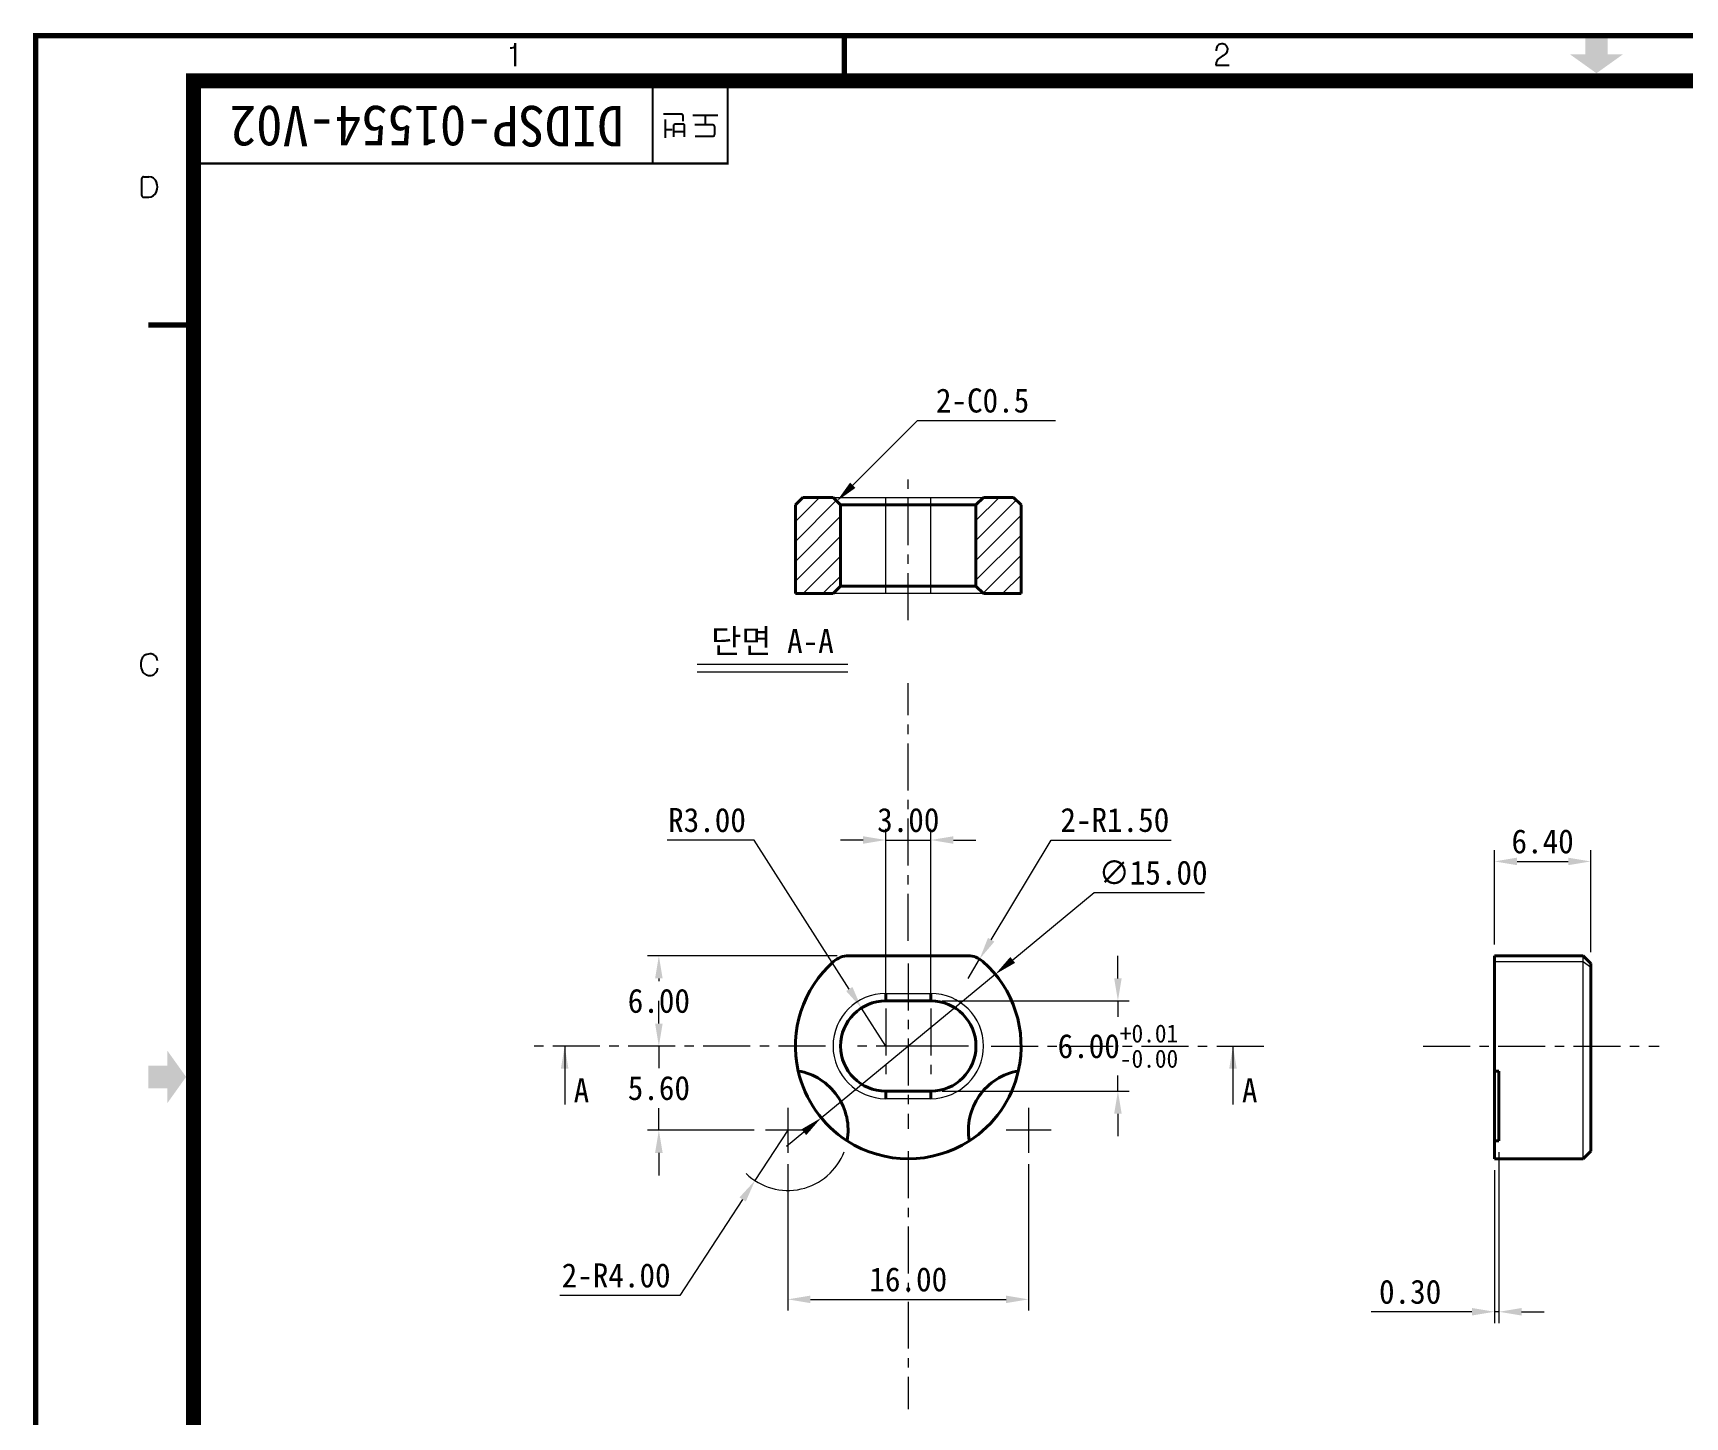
# Model space of a CAD drawing. Header units: millimetres. Extents: x 20 to 420, y 20 to 297.
# Drawn here: x 19.6 to 239.3, y 113.3 to 297.4 of the extents above; entities that cross this region are included whole.
import ezdxf

# ---------------------------------------------------------------- set-up
doc = ezdxf.new("R2010")
doc.units = ezdxf.units.MM
doc.header["$LTSCALE"] = 10
doc.header["$MEASUREMENT"] = 0
doc.linetypes.add('CENTER', pattern=[2, 1.25, -0.25, 0.25, -0.25])
doc.layers.get('0').update_dxf_attribs({"color": 6})
doc.layers.add('0 @ 1', color=6, linetype='Continuous')
for name, color, linetype, lineweight in [('CENTER', 1, 'CENTER', 9), ('DIM', 2, 'Continuous', 9), ('HATCH', 5, 'Continuous', 13), ('OUTLINE', 3, 'Continuous', 40), ('숨은선', 253, 'Continuous', 20)]:
    doc.layers.add(name, color=color, linetype=linetype, lineweight=lineweight)
doc.styles.get("Standard").update_dxf_attribs({"font": '', "height": 3.2})
doc.styles.get('Standard').set_extended_font_data('GulimChe')
doc.dimstyles.new('척도 2배 - (x.xx)', dxfattribs={"dimtxt": 2.5, "dimasz": 3, "dimexe": 1.5, "dimexo": 1.5, "dimgap": 1, "dimtad": 1, "dimtih": 1, "dimtoh": 1, "dimlfac": 0.5, "dimzin": 0, "dimdsep": 46, "dimtxsty": 'Standard', "dimcen": 0, "dimclrd": 256, "dimclre": 256, "dimclrt": 256, "dimaunit": 1, "dimadec": 1, "dimazin": 0, "dimtfac": 0.75, "dimtmove": 0, "dimatfit": 0, "dimfxl": 1, "dimtolj": 1, "dimtzin": 0, "dimlwd": -1, "dimlwe": -1, "dimarcsym": 0})

# ---------------------------------------------------------------- blocks, each defined once
blk = doc.blocks.new('A-3_규격도면_동인광학')
for points in [[(209, 277), (206, 277), (206, 274.5), (204, 274.5), (207.5, 272), (211, 274.5), (209, 274.5)], [(15, 137), (17.5, 137), (17.5, 135), (20, 138.5), (17.5, 142), (17.5, 140), (15, 140)]]:
    blk.add_hatch(color=256).paths.add_polyline_path(points)
for p, q in [((63.07, 275.38), (63.32, 275.38)), ((63.73, 272.93), (63.73, 275.99)), ((63.73, 275.99), (63.73, 272.93)), ((156.98, 274.96), (156.98, 275.22)), ((158.18, 274.56), (157.84, 274.33)), ((158.26, 274.63), (158.18, 274.56)), ((156.9, 273.09), (158.65, 273.09)), ((157.84, 274.33), (157.74, 274.26)), ((82, 270), (82, 260)), ((85.87, 266.55), (83.48, 266.55)), ((83.73, 263.42), (83.73, 265.84)), ((86.06, 265.64), (86.06, 266.4)), ((90.69, 266.36), (87.36, 266.36)), ((89.03, 265.33), (89.03, 266.36)), ((84.63, 264.48), (83.73, 264.48)), ((84.81, 265.01), (84.81, 263.52)), ((86.28, 264.22), (84.81, 264.22)), ((86.07, 265.22), (84.99, 265.22)), ((86.28, 263.52), (86.28, 265.05)), ((90.02, 265.12), (87.64, 265.12)), ((87.68, 263.62), (90.05, 263.62)), ((90.27, 263.83), (90.27, 264.89)), ((14.11, 255.76), (14.11, 258)), ((14.35, 258.23), (15.04, 258.23)), ((16.18, 193.86), (16.14, 194.04))]:
    blk.add_line(p, q)
for points, const_width in [([(0, 0), (0, 277), (400, 277), (400, 0)], 0.7), ([(21, 6), (21, 271), (394, 271), (394, 6)], 2)]:
    blk.add_lwpolyline(points, close=True, dxfattribs=dict(const_width=const_width))
for points, const_width in [([(107.5, 277), (107.5, 270.33)], 0.7), ([(22, 260), (92, 260), (92, 270)], 0.3), ([(15, 238.5), (21.67, 238.5)], 0.7)]:
    blk.add_lwpolyline(points, dxfattribs=dict(const_width=const_width))
for centre, radius, start, end in [((63.32, 275.8), 0.418, 270, 351.8564), ((157.65, 275.22), 0.675, 135.3614, 180), ((157.57, 275.31), 0.56, 116.1126, 135.3614), ((157.74, 274.95), 0.951, 75.511, 116.1126), ((157.84, 275.33), 0.566, 52.7857, 75.511), ((157.74, 275.19), 0.74, 352.4081, 52.7857), ((157.61, 275.21), 0.862, 318.1085, 352.4081), ((158.42, 273.05), 1.52, 161.3803, 178.4124), ((157.65, 273.31), 0.705, 132.8749, 161.3803), ((159.75, 271.05), 3.8, 121.9901, 132.8749), ((85.9, 266.4), 0.157, 0, 104.5405), ((84.99, 265.04), 0.181, 90, 191.0214), ((86.1, 265.05), 0.179, 0, 97.6654), ((90.04, 264.89), 0.23, 0, 93.1332), ((90.05, 263.83), 0.217, 270, 359.9617), ((14.35, 258), 0.234, 89.9627, 180), ((15.04, 257.12), 1.11, 18.7245, 90), ((14.3, 256.87), 1.88, 341.2755, 18.7245), ((14.35, 255.75), 0.241, 177.6028, 269.7704), ((14.69, 339.44), 83.93, 269.7704, 270.2296), ((15.02, 256.63), 1.12, 270.2296, 341.2755), ((15.89, 193.35), 1.93, 153.4408, 179.3877), ((15.94, 193.35), 1.97, 179.3877, 207.825), ((15.03, 193.78), 0.968, 126.0964, 153.4408), ((14.92, 193.92), 0.786, 112.6651, 126.0964), ((15.21, 193.24), 1.52, 84.5855, 112.6651), ((15.27, 193.91), 0.857, 49.4232, 84.5855), ((15.2, 193.83), 0.962, 12.5369, 49.4232), ((15.05, 192.88), 0.971, 207.825, 248.4845), ((15.15, 193.14), 1.26, 248.4845, 279.0922), ((15.2, 192.85), 0.954, 279.0922, 325.2032), ((14.87, 193.08), 1.36, 325.2032, 351.393)]:
    blk.add_arc(centre, radius, start, end)
blk = doc.blocks.new('*D159')
at = {"layer": 'Defpoints', "color": 0, "ltscale": 0.5, "transparency": 16777216}
for p in [(139.01, 190.01), (133.01, 167.6), (139.01, 167.6)]:
    blk.add_point(p, dxfattribs=at)
at = {"layer": 'DIM', "ltscale": 0.5, "transparency": 16777216}
for p, q in [((133.01, 169.1), (133.01, 191.51)), ((139.01, 169.1), (139.01, 191.51)), ((130.01, 190.01), (127.01, 190.01)), ((133.01, 190.01), (139.01, 190.01)), ((142.01, 190.01), (145.01, 190.01))]:
    blk.add_line(p, q, dxfattribs=at)
for points in [[(130.01, 190.51), (130.01, 189.51), (133.01, 190.01)], [(142.01, 190.51), (142.01, 189.51), (139.01, 190.01)]]:
    blk.add_solid(points, dxfattribs=at)
at = {"layer": 'DIM', "ltscale": 0.5, "transparency": 16777216, "insert": (136.01, 192.65), "char_height": 3.2, "attachment_point": 5}
blk.add_mtext('\\A1;3.00', dxfattribs=at)
blk = doc.blocks.new('*D161')
at = {"layer": 'Defpoints', "color": 0, "ltscale": 0.5, "transparency": 16777216}
for p in [(102.85, 174.6), (128.07, 174.6), (102.85, 162.6)]:
    blk.add_point(p, dxfattribs=at)
at = {"layer": 'DIM', "ltscale": 0.5, "transparency": 16777216}
for p, q in [((126.57, 174.6), (101.35, 174.6)), ((102.85, 171.6), (102.85, 171.24)), ((102.85, 165.6), (102.85, 165.96))]:
    blk.add_line(p, q, dxfattribs=at)
for points in [[(102.35, 171.6), (103.35, 171.6), (102.85, 174.6)], [(102.35, 165.6), (103.35, 165.6), (102.85, 162.6)]]:
    blk.add_solid(points, dxfattribs=at)
at = {"layer": 'DIM', "ltscale": 0.5, "transparency": 16777216, "insert": (102.85, 168.6), "char_height": 3.2, "attachment_point": 5}
blk.add_mtext('\\A1;6.00', dxfattribs=at)
blk = doc.blocks.new('*D163')
at = {"layer": 'Defpoints', "color": 0, "ltscale": 0.5, "transparency": 16777216}
for p in [(145.49, 174.18), (143.95, 171.6)]:
    blk.add_point(p, dxfattribs=at)
at = {"layer": 'DIM', "ltscale": 0.5, "transparency": 16777216}
for p, q in [((147.03, 176.75), (154.99, 190.01)), ((154.99, 190.01), (170.95, 190.01)), ((143.95, 171.6), (145.49, 174.18))]:
    blk.add_line(p, q, dxfattribs=at)
blk.add_solid([(146.61, 177), (147.46, 176.49), (145.49, 174.18)], dxfattribs=at)
at = {"layer": 'DIM', "ltscale": 0.5, "transparency": 16777216, "insert": (163.47, 192.66), "char_height": 3.2, "attachment_point": 5}
blk.add_mtext('\\A1;2-R1.50', dxfattribs=at)
blk = doc.blocks.new('*D164')
at = {"layer": 'Defpoints', "color": 0, "ltscale": 0.5, "transparency": 16777216}
for p in [(120.01, 151.4), (115.63, 144.71)]:
    blk.add_point(p, dxfattribs=at)
at = {"layer": 'DIM', "ltscale": 0.5, "transparency": 16777216}
for p, q in [((120.01, 151.4), (115.63, 144.71)), ((113.99, 142.2), (105.65, 129.44)), ((105.65, 129.44), (89.69, 129.44))]:
    blk.add_line(p, q, dxfattribs=at)
blk.add_arc((120.01, 151.4), 8, 226.0759, 339.1138, dxfattribs=at)
blk.add_solid([(113.57, 142.47), (114.41, 141.92), (115.63, 144.71)], dxfattribs=at)
at = {"layer": 'DIM', "ltscale": 0.5, "transparency": 16777216, "insert": (97.17, 132.08), "char_height": 3.2, "attachment_point": 5}
blk.add_mtext('\\A1;2-R4.00', dxfattribs=at)
blk = doc.blocks.new('*D165')
at = {"layer": 'Defpoints', "color": 0, "ltscale": 0.5, "transparency": 16777216}
for p in [(120.01, 148.4), (152.01, 148.4), (152.01, 128.91)]:
    blk.add_point(p, dxfattribs=at)
at = {"layer": 'DIM', "ltscale": 0.5, "transparency": 16777216}
for p, q in [((120.01, 146.9), (120.01, 127.41)), ((152.01, 146.9), (152.01, 127.41)), ((123.01, 128.91), (149.01, 128.91))]:
    blk.add_line(p, q, dxfattribs=at)
for points in [[(123.01, 129.41), (123.01, 128.41), (120.01, 128.91)], [(149.01, 129.41), (149.01, 128.41), (152.01, 128.91)]]:
    blk.add_solid(points, dxfattribs=at)
at = {"layer": 'DIM', "ltscale": 0.5, "transparency": 16777216, "insert": (136.01, 131.55), "char_height": 3.2, "attachment_point": 5}
blk.add_mtext('\\A1;16.00', dxfattribs=at)
blk = doc.blocks.new('*D167')
at = {"layer": 'Defpoints', "color": 0, "ltscale": 0.5, "transparency": 16777216}
for p in [(147.58, 172.15), (124.44, 153.06)]:
    blk.add_point(p, dxfattribs=at)
at = {"layer": 'DIM', "ltscale": 0.5, "transparency": 16777216}
for p, q in [((149.89, 174.06), (160.74, 183.01)), ((160.74, 183.01), (175.37, 183.01)), ((124.44, 153.06), (147.58, 172.15)), ((122.13, 151.15), (119.81, 149.24))]:
    blk.add_line(p, q, dxfattribs=at)
for points in [[(149.57, 174.45), (150.21, 173.67), (147.58, 172.15)], [(121.81, 151.53), (122.44, 150.76), (124.44, 153.06)]]:
    blk.add_solid(points, dxfattribs=at)
at = {"layer": 'DIM', "ltscale": 0.5, "transparency": 16777216, "insert": (168.56, 185.65), "char_height": 3.2, "attachment_point": 5}
blk.add_mtext('\\A1;∅15.00', dxfattribs=at)
blk = doc.blocks.new('*D168')
at = {"layer": 'Defpoints', "color": 0, "ltscale": 0.5, "transparency": 16777216}
for p in [(129.78, 167.66), (133.01, 162.6)]:
    blk.add_point(p, dxfattribs=at)
at = {"layer": 'DIM', "ltscale": 0.5, "transparency": 16777216}
for p, q in [((115.54, 190.01), (103.96, 190.01)), ((128.17, 170.19), (115.54, 190.01)), ((133.01, 162.6), (129.78, 167.66))]:
    blk.add_line(p, q, dxfattribs=at)
blk.add_solid([(128.59, 170.46), (127.75, 169.92), (129.78, 167.66)], dxfattribs=at)
at = {"layer": 'DIM', "ltscale": 0.5, "transparency": 16777216, "insert": (109.25, 192.65), "char_height": 3.2, "attachment_point": 5}
blk.add_mtext('\\A1;R3.00', dxfattribs=at)
blk = doc.blocks.new('*D169')
at = {"layer": 'Defpoints', "color": 0, "ltscale": 0.5, "transparency": 16777216}
for p in [(139.01, 168.6), (139.01, 156.6), (163.88, 156.6)]:
    blk.add_point(p, dxfattribs=at)
at = {"layer": 'DIM', "ltscale": 0.5, "transparency": 16777216}
for p, q in [((163.88, 171.6), (163.88, 174.6)), ((140.51, 168.6), (165.38, 168.6)), ((163.88, 168.6), (163.88, 166.5)), ((163.88, 156.6), (163.88, 158.7)), ((140.51, 156.6), (165.38, 156.6)), ((163.88, 153.6), (163.88, 150.6))]:
    blk.add_line(p, q, dxfattribs=at)
for points in [[(163.38, 171.6), (164.38, 171.6), (163.88, 168.6)], [(163.38, 153.6), (164.38, 153.6), (163.88, 156.6)]]:
    blk.add_solid(points, dxfattribs=at)
at = {"layer": 'DIM', "ltscale": 0.5, "transparency": 16777216, "insert": (163.88, 162.6), "char_height": 3.2, "attachment_point": 5}
blk.add_mtext('\\A1;6.00{\\H2.400000;\\S+0.01^ -0.00;}', dxfattribs=at)
blk = doc.blocks.new('*D170')
at = {"layer": 'Defpoints', "color": 0, "ltscale": 0.5, "transparency": 16777216}
for p in [(226.74, 187.16), (213.94, 174.6), (226.74, 173.6)]:
    blk.add_point(p, dxfattribs=at)
at = {"layer": 'DIM', "ltscale": 0.5, "transparency": 16777216}
for p, q in [((213.94, 176.1), (213.94, 188.66)), ((216.94, 187.16), (223.74, 187.16)), ((226.74, 175.1), (226.74, 188.66))]:
    blk.add_line(p, q, dxfattribs=at)
for points in [[(216.94, 187.66), (216.94, 186.66), (213.94, 187.16)], [(223.74, 187.66), (223.74, 186.66), (226.74, 187.16)]]:
    blk.add_solid(points, dxfattribs=at)
at = {"layer": 'DIM', "ltscale": 0.5, "transparency": 16777216, "insert": (220.34, 189.81), "char_height": 3.2, "attachment_point": 5}
blk.add_mtext('\\A1;6.40', dxfattribs=at)
blk = doc.blocks.new('*D171')
at = {"layer": 'Defpoints', "color": 0, "ltscale": 0.5, "transparency": 16777216}
for p in [(214.54, 149.99), (213.94, 147.6), (213.94, 127.26)]:
    blk.add_point(p, dxfattribs=at)
at = {"layer": 'DIM', "ltscale": 0.5, "transparency": 16777216}
for p, q in [((214.54, 148.49), (214.54, 125.76)), ((213.94, 146.1), (213.94, 125.76)), ((210.94, 127.26), (197.53, 127.26)), ((214.54, 127.26), (213.94, 127.26)), ((217.54, 127.26), (220.54, 127.26))]:
    blk.add_line(p, q, dxfattribs=at)
for points in [[(210.94, 127.76), (210.94, 126.76), (213.94, 127.26)], [(217.54, 127.76), (217.54, 126.76), (214.54, 127.26)]]:
    blk.add_solid(points, dxfattribs=at)
at = {"layer": 'DIM', "ltscale": 0.5, "transparency": 16777216, "insert": (202.73, 129.9), "char_height": 3.2, "attachment_point": 5}
blk.add_mtext('\\A1;0.30', dxfattribs=at)
blk = doc.blocks.new('*D172')
at = {"layer": 'Defpoints', "color": 0, "ltscale": 0.5, "transparency": 16777216}
for p in [(102.85, 162.6), (102.85, 151.4), (117.01, 151.4)]:
    blk.add_point(p, dxfattribs=at)
at = {"layer": 'DIM', "ltscale": 0.5, "transparency": 16777216}
for p, q in [((102.85, 165.6), (102.85, 168.6)), ((102.85, 162.6), (102.85, 159.64)), ((102.85, 151.4), (102.85, 154.36)), ((115.51, 151.4), (101.35, 151.4)), ((102.85, 148.4), (102.85, 145.4))]:
    blk.add_line(p, q, dxfattribs=at)
for points in [[(102.35, 165.6), (103.35, 165.6), (102.85, 162.6)], [(102.35, 148.4), (103.35, 148.4), (102.85, 151.4)]]:
    blk.add_solid(points, dxfattribs=at)
at = {"layer": 'DIM', "ltscale": 0.5, "transparency": 16777216, "insert": (102.85, 157), "char_height": 3.2, "attachment_point": 5}
blk.add_mtext('\\A1;5.60', dxfattribs=at)

msp = doc.modelspace()

# ---------------------------------------------------------------- hatches: boundary and pattern name
at = {"layer": 'HATCH', "ltscale": 0.5}
h = msp.add_hatch(dxfattribs=at)
h.set_pattern_fill('ANSI31', color=256, scale=15)
h.paths.add_polyline_path([(127.009, 234.579), (126.009, 235.579), (122.009, 235.579), (121.009, 234.579), (121.009, 222.779), (126.009, 222.779), (127.009, 223.779)])
h.paths.add_polyline_path([(151.009, 234.579), (150.009, 235.579), (146.009, 235.579), (145.009, 234.579), (145.009, 223.779), (146.009, 222.779), (151.009, 222.779)])

# ---------------------------------------------------------------- linework, layer by layer
at = {"layer": 'CENTER', "ltscale": 0.5}
for p, q in [((136.009, 219.234), (136.009, 238.059)), ((136.009, 176.603), (136.009, 210.892)), ((136.009, 173.603), (136.009, 151.603)), ((133.009, 167.603), (133.009, 157.603)), ((139.009, 167.603), (139.009, 157.603)), ((125.009, 162.603), (85.78, 162.603)), ((138.009, 162.603), (128.009, 162.603)), ((144.009, 162.603), (134.009, 162.603)), ((147.009, 162.603), (183.468, 162.603)), ((204.449, 162.603), (235.835, 162.603)), ((120.009, 154.403), (120.009, 148.403)), ((152.009, 154.403), (152.009, 148.403)), ((123.009, 151.403), (117.009, 151.403)), ((155.009, 151.403), (149.009, 151.403)), ((136.009, 148.603), (136.009, 114.314))]:
    msp.add_line(p, q, dxfattribs=at)
at = {"layer": 'DIM', "ltscale": 0.5}
for p, q in [((128.63, 237.201), (137.234, 245.805)), ((137.234, 245.805), (155.569, 245.805))]:
    msp.add_line(p, q, dxfattribs=at)
at = {"layer": 'DIM', "color": 2, "ltscale": 0.5}
for p, q in [((107.951, 213.38), (127.954, 213.38)), ((107.951, 212.38), (127.954, 212.38)), ((90.33, 162.603), (90.33, 154.839)), ((179.177, 162.603), (179.177, 154.839))]:
    msp.add_line(p, q, dxfattribs=at)
at = {"layer": 'DIM', "ltscale": 0.5}
msp.add_solid([(128.277, 237.554), (128.984, 236.847), (126.509, 235.079)], dxfattribs=at)
at = {"layer": 'DIM', "color": 2, "ltscale": 0.5}
for points in [[(90.83, 159.603), (89.83, 159.603), (90.33, 162.603)], [(179.677, 159.603), (178.677, 159.603), (179.177, 162.603)]]:
    msp.add_solid(points, dxfattribs=at)
at = {"layer": 'OUTLINE'}
for p, q in [((122.009, 235.579), (121.009, 234.579)), ((122.009, 235.579), (126.009, 235.579)), ((146.009, 235.579), (150.009, 235.579)), ((151.009, 234.579), (150.009, 235.579)), ((121.009, 234.579), (121.009, 222.779)), ((145.009, 234.579), (127.009, 234.579)), ((151.009, 222.779), (151.009, 234.579)), ((126.009, 222.779), (121.009, 222.779)), ((145.009, 223.779), (127.009, 223.779)), ((151.009, 222.779), (146.009, 222.779)), ((143.946, 174.603), (128.072, 174.603)), ((213.936, 174.603), (225.736, 174.603)), ((213.936, 173.853), (213.936, 174.603)), ((213.936, 159.284), (213.936, 173.853)), ((225.736, 174.603), (226.736, 173.603)), ((226.736, 173.603), (226.736, 173.103)), ((226.736, 173.103), (226.736, 148.603)), ((133.009, 169.603), (133.009, 168.603)), ((139.009, 169.603), (139.009, 168.603)), ((139.009, 168.603), (133.009, 168.603)), ((213.936, 159.284), (214.536, 159.284)), ((213.936, 159.284), (213.936, 149.994)), ((214.536, 149.994), (214.536, 159.284)), ((133.009, 156.603), (139.009, 156.603)), ((133.009, 156.603), (133.009, 155.603)), ((139.009, 156.603), (139.009, 155.603)), ((213.936, 147.603), (213.936, 149.994)), ((214.536, 149.994), (213.936, 149.994)), ((213.936, 147.603), (225.736, 147.603)), ((225.736, 147.603), (226.736, 148.603))]:
    msp.add_line(p, q, dxfattribs=at)
at = {"layer": 'OUTLINE', "ltscale": 0.5}
for p, q in [((127.009, 234.579), (126.009, 235.579)), ((145.009, 234.579), (146.009, 235.579)), ((127.009, 223.779), (127.009, 234.579)), ((145.009, 223.779), (145.009, 234.579)), ((127.009, 223.779), (126.009, 222.779)), ((145.009, 223.779), (146.009, 222.779))]:
    msp.add_line(p, q, dxfattribs=at)
at = {"layer": 'OUTLINE'}
for centre, radius, start, end in [((136.009, 162.603), 15, 131.40962, 192.78137), ((128.072, 171.603), 3, 90, 131.40962), ((143.946, 171.603), 3, 48.59038, 90), ((136.009, 162.603), 15, 347.21863, 48.59038), ((133.009, 162.603), 6, 90, 270), ((139.009, 162.603), 6, 270, 90), ((120.009, 151.403), 8, 349.85676, 80.12728), ((136.009, 162.603), 15, 192.78137, 237.20267), ((152.009, 151.403), 8, 99.87272, 190.14324), ((136.009, 162.603), 15, 302.79733, 347.21863), ((136.009, 162.603), 15, 237.20267, 302.79733)]:
    msp.add_arc(centre, radius, start, end, dxfattribs=at)
at = {"layer": '숨은선'}
for p, q in [((126.009, 235.579), (146.009, 235.579)), ((146.009, 222.779), (126.009, 222.779)), ((213.936, 173.853), (225.736, 173.853)), ((225.736, 173.853), (225.736, 174.603)), ((225.736, 147.603), (225.736, 173.853)), ((225.736, 173.853), (226.736, 173.103)), ((133.009, 169.603), (139.009, 169.603)), ((139.009, 155.603), (133.009, 155.603))]:
    msp.add_line(p, q, dxfattribs=at)
at = {"layer": '숨은선', "ltscale": 0.5}
for p, q in [((133.009, 222.779), (133.009, 235.579)), ((139.009, 222.779), (139.009, 235.579))]:
    msp.add_line(p, q, dxfattribs=at)
at = {"layer": '숨은선'}
for centre, start, end in [((133.009, 162.603), 90, 270), ((139.009, 162.603), 270, 90)]:
    msp.add_arc(centre, 7, start, end, dxfattribs=at)

# ---------------------------------------------------------------- block references
at = {"layer": '0 @ 1'}
msp.add_blockref('A-3_규격도면_동인광학', (20, 20), dxfattribs=at)

# ---------------------------------------------------------------- texts
at = {"layer": 'DIM', "insert": (72, 285), "char_height": 5.4, "width": 60, "attachment_point": 5, "rotation": 180}
msp.add_mtext('DIDSP-01554-V02', dxfattribs=at)
at = {"layer": 'DIM', "ltscale": 0.5, "insert": (145.888, 248.447), "char_height": 3.2, "attachment_point": 5}
msp.add_mtext('\\A1;2-C0.5', dxfattribs=at)
at = {"layer": 'DIM', "color": 2, "ltscale": 0.5, "char_height": 3.2, "attachment_point": 5}
for s, insert in [('\\A1;단면 A-A', (117.952, 216.35)), ('\\A1;A', (92.556, 156.698)), ('\\A1;A', (181.404, 156.698))]:
    msp.add_mtext(s, dxfattribs=dict(at, insert=insert))

# ---------------------------------------------------------------- dimensions: what is measured, and where the dimension line sits
at = {"layer": 'DIM', "ltscale": 0.5}
dim = msp.add_radius_dim(center=(133.009, 162.603), mpoint=(129.784, 167.662), dimstyle='척도 2배 - (x.xx)', dxfattribs=at)
dim.commit()
dim.dimension.update_dxf_attribs({"geometry": '*D168', "text_midpoint": (109.249, 190.011), "dimtype": 164})
dim = msp.add_linear_dim(base=(139.009, 190.011), p1=(133.009, 167.603), p2=(139.009, 167.603), dimstyle='척도 2배 - (x.xx)', dxfattribs=at)
dim.commit()
dim.dimension.update_dxf_attribs({"geometry": '*D159', "text_midpoint": (136.009, 190.011), "dimtype": 160})
for center, mpoint, picture, middle in [((143.946, 171.603), (145.49, 174.175), '*D163', (163.473, 190.011)), ((120.009, 151.403), (115.631, 144.707), '*D164', (97.168, 129.44))]:
    dim = msp.add_radius_dim(center=center, mpoint=mpoint, text='2-<>', dimstyle='척도 2배 - (x.xx)', dxfattribs=at)
    dim.commit()
    dim.dimension.update_dxf_attribs({"geometry": picture, "text_midpoint": middle, "dimtype": 164})
for base, p1, p2, picture, middle in [((226.736, 187.165), (213.936, 174.603), (226.736, 173.603), '*D170', (220.336, 189.805)), ((213.936, 127.26), (214.536, 149.994), (213.936, 147.603), '*D171', (202.732, 129.898)), ((152.009, 128.906), (120.009, 148.403), (152.009, 148.403), '*D165', (136.009, 131.549))]:
    dim = msp.add_linear_dim(base=base, p1=p1, p2=p2, dimstyle='척도 2배 - (x.xx)', dxfattribs=at)
    dim.commit()
    dim.dimension.update_dxf_attribs({"geometry": picture, "text_midpoint": middle})
dim = msp.add_diameter_dim_2p(p1=(124.44, 153.055), p2=(147.578, 172.15), dimstyle='척도 2배 - (x.xx)', dxfattribs=at)
dim.commit()
dim.dimension.update_dxf_attribs({"geometry": '*D167', "text_midpoint": (168.556, 183.011), "dimtype": 163})
for base, p2, picture, middle in [((102.849, 174.603), (128.072, 174.603), '*D161', (102.849, 168.603)), ((102.849, 151.403), (117.009, 151.403), '*D172', (102.849, 157.003))]:
    dim = msp.add_linear_dim(base=base, p1=(102.849, 162.603), p2=p2, angle=90, dimstyle='척도 2배 - (x.xx)', dxfattribs=at)
    dim.commit()
    dim.dimension.update_dxf_attribs({"geometry": picture, "text_midpoint": middle, "dimtype": 160})
dim = msp.add_linear_dim(base=(163.876, 156.603), p1=(139.009, 168.603), p2=(139.009, 156.603), angle=90, dimstyle='척도 2배 - (x.xx)', override={"dimgap": 1, "dimtol": 1, "dimlim": 0, "dimtp": 0.01, "dimtm": 1e-09}, dxfattribs=at)
dim.commit()
dim.dimension.update_dxf_attribs({"geometry": '*D169', "text_midpoint": (163.876, 162.603), "dimtype": 160})

doc.saveas('drawing.dxf')
